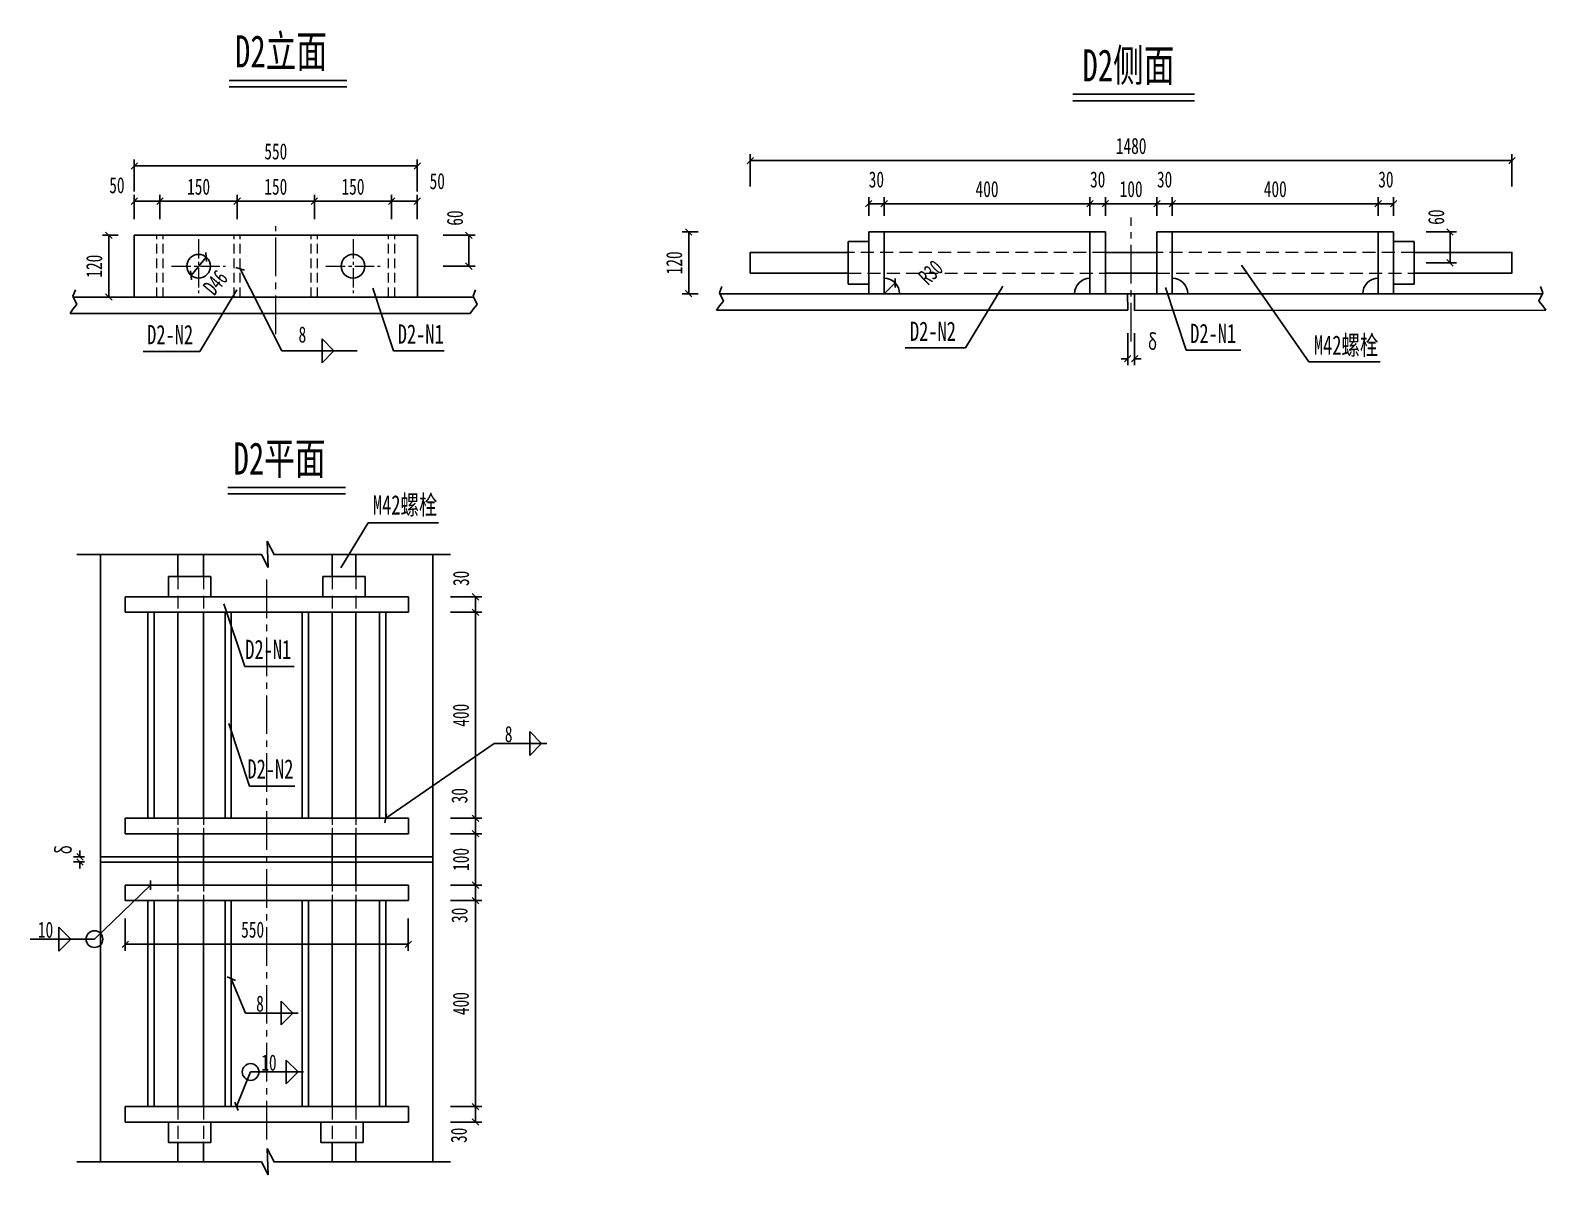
# Model space of a CAD drawing. Extents: x -51050 to 71428, y 3712 to 50864.
# Drawn here: x 59650 to 71428, y 3712 to 12601 of the extents above; entities that cross this region are included whole.
import ezdxf

# ---------------------------------------------------------------- set-up
doc = ezdxf.new("R2010")
doc.units = 0
doc.header["$LTSCALE"] = 100
doc.header["$MEASUREMENT"] = 0
doc.linetypes.add('CENTER2', pattern=[1.125, 0.75, -0.125, 0.125, -0.125])
doc.linetypes.add('DASHED2', pattern=[0.375, 0.25, -0.125])
doc.layers.get('0').update_dxf_attribs({"linetype": 'CONTINUOUS'})
doc.layers.get('DEFPOINTS').update_dxf_attribs({"color": 8, "linetype": 'CONTINUOUS'})
for name, color, linetype, lineweight in [('center', 2, 'CENTER2', 13), ('dashed', 2, 'DASHED2', 15), ('text', 7, 'CONTINUOUS', 15), ('轮廓线', 3, 'CONTINUOUS', 25)]:
    doc.layers.add(name, color=color, linetype=linetype, lineweight=lineweight)
doc.styles.get("Standard").update_dxf_attribs({"font": '仿宋_GB2312.ttf', "width": 0.7})
doc.styles.add('样式 1', font='仿宋_GB2312.ttf', dxfattribs={"width": 0.7})
doc.dimstyles.new('1', dxfattribs={"dimscale": 0, "dimtxt": 2.5, "dimasz": 1, "dimexe": 1, "dimexo": 2.5, "dimgap": 1, "dimtad": 1, "dimdec": 0, "dimlfac": 0.666667, "dimzin": 0, "dimdsep": 46, "dimtxsty": 'Standard', "dimblk": 'OBLIQUE', "dimcen": 0, "dimclrd": 256, "dimclre": 256, "dimadec": 0, "dimazin": 0, "dimtfac": 0.00144, "dimtdec": 0, "dimtofl": 0, "dimtmove": 2, "dimatfit": 3, "dimldrblk": 'OBLIQUE', "dimfxl": 4, "dimfxlon": 1, "dimtolj": 1, "dimtzin": 0, "dimarcsym": 0})

# ---------------------------------------------------------------- blocks, each defined once
blk = doc.blocks.new('_Oblique')
at = {"color": 0, "linetype": 'ByBlock', "lineweight": -2}
blk.add_line((-0.5, -0.5), (0.5, 0.5), dxfattribs=at)
blk = doc.blocks.new('*D1')
at = {"lineweight": -2, "ltscale": 200, "transparency": 16777216}
for p, q in [((60333, 11009), (60210, 11009)), ((60260, 11009), (60260, 10529)), ((60333, 10529), (60210, 10529))]:
    blk.add_line(p, q, dxfattribs=at)
at = {"layer": 'DEFPOINTS', "color": 0, "ltscale": 200, "transparency": 16777216}
for p in [(60458, 11009), (60260, 10529), (60458, 10529)]:
    blk.add_point(p, dxfattribs=at)
at = {"lineweight": -2, "ltscale": 200, "transparency": 16777216, "xscale": 50, "yscale": 50, "zscale": 50}
for p, rotation in [((60260, 11009), 90), ((60260, 10529), 270)]:
    blk.add_blockref('_Oblique', p, dxfattribs=dict(at, rotation=rotation))
at = {"color": 0, "ltscale": 200, "transparency": 16777216, "insert": (60147, 10769), "char_height": 125, "attachment_point": 5, "rotation": 90, "style": '样式 1'}
blk.add_mtext('\\A1;120', dxfattribs=at)
blk = doc.blocks.new('*D2')
at = {"lineweight": -2, "ltscale": 200, "transparency": 16777216}
for p, q in [((60458, 11134), (60458, 11324)), ((60658, 11134), (60658, 11324)), ((60458, 11274), (60658, 11274))]:
    blk.add_line(p, q, dxfattribs=at)
at = {"layer": 'DEFPOINTS', "color": 0, "ltscale": 200, "transparency": 16777216}
for p in [(60658, 11274), (60458, 11009), (60658, 11009)]:
    blk.add_point(p, dxfattribs=at)
at = {"lineweight": -2, "ltscale": 200, "transparency": 16777216, "xscale": 50, "yscale": 50, "zscale": 50, "rotation": 180}
blk.add_blockref('_Oblique', (60458, 11274), dxfattribs=at)
at = {"lineweight": -2, "ltscale": 200, "transparency": 16777216, "xscale": 50, "yscale": 50, "zscale": 50}
blk.add_blockref('_Oblique', (60658, 11274), dxfattribs=at)
at = {"color": 0, "ltscale": 200, "transparency": 16777216, "insert": (60323, 11397), "char_height": 125, "attachment_point": 5, "style": '样式 1'}
blk.add_mtext('\\A1;50', dxfattribs=at)
blk = doc.blocks.new('*D3')
at = {"lineweight": -2, "ltscale": 200, "transparency": 16777216}
for p, q in [((60658, 11134), (60658, 11324)), ((61258, 11134), (61258, 11324)), ((60658, 11274), (61258, 11274))]:
    blk.add_line(p, q, dxfattribs=at)
at = {"layer": 'DEFPOINTS', "color": 0, "ltscale": 200, "transparency": 16777216}
for p in [(61258, 11274), (60658, 11009), (61258, 11009)]:
    blk.add_point(p, dxfattribs=at)
at = {"lineweight": -2, "ltscale": 200, "transparency": 16777216, "xscale": 50, "yscale": 50, "zscale": 50, "rotation": 180}
blk.add_blockref('_Oblique', (60658, 11274), dxfattribs=at)
at = {"lineweight": -2, "ltscale": 200, "transparency": 16777216, "xscale": 50, "yscale": 50, "zscale": 50}
blk.add_blockref('_Oblique', (61258, 11274), dxfattribs=at)
at = {"color": 0, "ltscale": 200, "transparency": 16777216, "insert": (60958, 11386), "char_height": 125, "attachment_point": 5, "style": '样式 1'}
blk.add_mtext('\\A1;150', dxfattribs=at)
blk = doc.blocks.new('*D4')
at = {"lineweight": -2, "ltscale": 200, "transparency": 16777216}
for p, q in [((61258, 11134), (61258, 11324)), ((61858, 11134), (61858, 11324)), ((61258, 11274), (61858, 11274))]:
    blk.add_line(p, q, dxfattribs=at)
at = {"layer": 'DEFPOINTS', "color": 0, "ltscale": 200, "transparency": 16777216}
for p in [(61858, 11274), (61258, 11009), (61858, 11009)]:
    blk.add_point(p, dxfattribs=at)
at = {"lineweight": -2, "ltscale": 200, "transparency": 16777216, "xscale": 50, "yscale": 50, "zscale": 50, "rotation": 180}
blk.add_blockref('_Oblique', (61258, 11274), dxfattribs=at)
at = {"lineweight": -2, "ltscale": 200, "transparency": 16777216, "xscale": 50, "yscale": 50, "zscale": 50}
blk.add_blockref('_Oblique', (61858, 11274), dxfattribs=at)
at = {"color": 0, "ltscale": 200, "transparency": 16777216, "insert": (61558, 11386), "char_height": 125, "attachment_point": 5, "style": '样式 1'}
blk.add_mtext('\\A1;150', dxfattribs=at)
blk = doc.blocks.new('*D5')
at = {"lineweight": -2, "ltscale": 200, "transparency": 16777216}
for p, q in [((61858, 11134), (61858, 11324)), ((62458, 11134), (62458, 11324)), ((61858, 11274), (62458, 11274))]:
    blk.add_line(p, q, dxfattribs=at)
at = {"layer": 'DEFPOINTS', "color": 0, "ltscale": 200, "transparency": 16777216}
for p in [(62458, 11274), (61858, 11009), (62458, 11009)]:
    blk.add_point(p, dxfattribs=at)
at = {"lineweight": -2, "ltscale": 200, "transparency": 16777216, "xscale": 50, "yscale": 50, "zscale": 50, "rotation": 180}
blk.add_blockref('_Oblique', (61858, 11274), dxfattribs=at)
at = {"lineweight": -2, "ltscale": 200, "transparency": 16777216, "xscale": 50, "yscale": 50, "zscale": 50}
blk.add_blockref('_Oblique', (62458, 11274), dxfattribs=at)
at = {"color": 0, "ltscale": 200, "transparency": 16777216, "insert": (62158, 11386), "char_height": 125, "attachment_point": 5, "style": '样式 1'}
blk.add_mtext('\\A1;150', dxfattribs=at)
blk = doc.blocks.new('*D6')
at = {"lineweight": -2, "ltscale": 200, "transparency": 16777216}
for p, q in [((62458, 11134), (62458, 11324)), ((62658, 11134), (62658, 11324)), ((62458, 11274), (62658, 11274))]:
    blk.add_line(p, q, dxfattribs=at)
at = {"layer": 'DEFPOINTS', "color": 0, "ltscale": 200, "transparency": 16777216}
for p in [(62658, 11274), (62458, 11009), (62658, 11009)]:
    blk.add_point(p, dxfattribs=at)
at = {"lineweight": -2, "ltscale": 200, "transparency": 16777216, "xscale": 50, "yscale": 50, "zscale": 50, "rotation": 180}
blk.add_blockref('_Oblique', (62458, 11274), dxfattribs=at)
at = {"lineweight": -2, "ltscale": 200, "transparency": 16777216, "xscale": 50, "yscale": 50, "zscale": 50}
blk.add_blockref('_Oblique', (62658, 11274), dxfattribs=at)
at = {"color": 0, "ltscale": 200, "transparency": 16777216, "insert": (62813, 11429), "char_height": 125, "attachment_point": 5, "style": '样式 1'}
blk.add_mtext('\\A1;50', dxfattribs=at)
blk = doc.blocks.new('*D7')
at = {"lineweight": -2, "ltscale": 200, "transparency": 16777216}
for p, q in [((60458, 11348), (60458, 11598)), ((60458, 11548), (62658, 11548)), ((62658, 11348), (62658, 11598))]:
    blk.add_line(p, q, dxfattribs=at)
at = {"layer": 'DEFPOINTS', "color": 0, "ltscale": 200, "transparency": 16777216}
for p in [(62658, 11548), (60458, 11009), (62658, 11009)]:
    blk.add_point(p, dxfattribs=at)
at = {"lineweight": -2, "ltscale": 200, "transparency": 16777216, "xscale": 50, "yscale": 50, "zscale": 50, "rotation": 180}
blk.add_blockref('_Oblique', (60458, 11548), dxfattribs=at)
at = {"lineweight": -2, "ltscale": 200, "transparency": 16777216, "xscale": 50, "yscale": 50, "zscale": 50}
blk.add_blockref('_Oblique', (62658, 11548), dxfattribs=at)
at = {"color": 0, "ltscale": 200, "transparency": 16777216, "insert": (61558, 11660), "char_height": 125, "attachment_point": 5, "style": '样式 1'}
blk.add_mtext('\\A1;550', dxfattribs=at)
blk = doc.blocks.new('*D8')
at = {"lineweight": -2, "ltscale": 200, "transparency": 16777216}
for p, q in [((62858, 11009), (63108, 11009)), ((63058, 10769), (63058, 11009)), ((62858, 10769), (63108, 10769))]:
    blk.add_line(p, q, dxfattribs=at)
at = {"layer": 'DEFPOINTS', "color": 0, "ltscale": 200, "transparency": 16777216}
for p in [(62679, 11009), (63058, 11009), (62679, 10769)]:
    blk.add_point(p, dxfattribs=at)
at = {"lineweight": -2, "ltscale": 200, "transparency": 16777216, "xscale": 50, "yscale": 50, "zscale": 50}
for p, rotation in [((63058, 11009), 90), ((63058, 10769), 270)]:
    blk.add_blockref('_Oblique', p, dxfattribs=dict(at, rotation=rotation))
at = {"color": 0, "ltscale": 200, "transparency": 16777216, "insert": (62951, 11143), "char_height": 125, "attachment_point": 5, "rotation": 90, "style": '样式 1'}
blk.add_mtext('\\A1;60', dxfattribs=at)
blk = doc.blocks.new('*D9')
at = {"lineweight": -2, "ltscale": 200, "transparency": 16777216}
blk.add_line((61017, 10840), (60899, 10698), dxfattribs=at)
at = {"layer": 'DEFPOINTS', "color": 0, "ltscale": 200, "transparency": 16777216}
for p in [(61017, 10840), (60899, 10698)]:
    blk.add_point(p, dxfattribs=at)
at = {"lineweight": -2, "ltscale": 200, "transparency": 16777216, "xscale": 50, "yscale": 50, "zscale": 50}
for p, rotation in [((61017, 10840), 50.13544951268258), ((60899, 10698), 230.1354495126826)]:
    blk.add_blockref('_Oblique', p, dxfattribs=dict(at, rotation=rotation))
at = {"color": 0, "ltscale": 200, "transparency": 16777216, "insert": (61089, 10642), "char_height": 125, "attachment_point": 5, "rotation": 50.1354, "style": '样式 1'}
blk.add_mtext('\\A1;D46', dxfattribs=at)
blk = doc.blocks.new('*D10')
at = {"lineweight": -2, "ltscale": 200, "transparency": 16777216}
for p, q in [((62915, 8201), (63160, 8201)), ((63110, 8201), (63110, 8081)), ((62915, 8081), (63160, 8081))]:
    blk.add_line(p, q, dxfattribs=at)
at = {"layer": 'DEFPOINTS', "color": 0, "ltscale": 200, "transparency": 16777216}
for p in [(62790, 8201), (62790, 8081), (63110, 8081)]:
    blk.add_point(p, dxfattribs=at)
at = {"lineweight": -2, "ltscale": 200, "transparency": 16777216, "xscale": 50, "yscale": 50, "zscale": 50}
for p, rotation in [((63110, 8201), 90), ((63110, 8081), 270)]:
    blk.add_blockref('_Oblique', p, dxfattribs=dict(at, rotation=rotation))
at = {"color": 0, "ltscale": 200, "transparency": 16777216, "insert": (62998, 8344), "char_height": 125, "attachment_point": 5, "rotation": 90, "style": '样式 1'}
blk.add_mtext('\\A1;30', dxfattribs=at)
blk = doc.blocks.new('*D11')
at = {"lineweight": -2, "ltscale": 200, "transparency": 16777216}
for p, q in [((62915, 8081), (63160, 8081)), ((63110, 8081), (63110, 6481)), ((62915, 6481), (63160, 6481))]:
    blk.add_line(p, q, dxfattribs=at)
at = {"layer": 'DEFPOINTS', "color": 0, "ltscale": 200, "transparency": 16777216}
for p in [(62790, 8081), (62790, 6481), (63110, 6481)]:
    blk.add_point(p, dxfattribs=at)
at = {"lineweight": -2, "ltscale": 200, "transparency": 16777216, "xscale": 50, "yscale": 50, "zscale": 50}
for p, rotation in [((63110, 8081), 90), ((63110, 6481), 270)]:
    blk.add_blockref('_Oblique', p, dxfattribs=dict(at, rotation=rotation))
at = {"color": 0, "ltscale": 200, "transparency": 16777216, "insert": (62997, 7281), "char_height": 125, "attachment_point": 5, "rotation": 90, "style": '样式 1'}
blk.add_mtext('\\A1;400', dxfattribs=at)
blk = doc.blocks.new('*D12')
at = {"lineweight": -2, "ltscale": 200, "transparency": 16777216}
for p, q in [((62915, 6481), (63160, 6481)), ((63110, 6481), (63110, 6361)), ((62915, 6361), (63160, 6361))]:
    blk.add_line(p, q, dxfattribs=at)
at = {"layer": 'DEFPOINTS', "color": 0, "ltscale": 200, "transparency": 16777216}
for p in [(62790, 6481), (62790, 6361), (63110, 6361)]:
    blk.add_point(p, dxfattribs=at)
at = {"lineweight": -2, "ltscale": 200, "transparency": 16777216, "xscale": 50, "yscale": 50, "zscale": 50}
for p, rotation in [((63110, 6481), 90), ((63110, 6361), 270)]:
    blk.add_blockref('_Oblique', p, dxfattribs=dict(at, rotation=rotation))
at = {"color": 0, "ltscale": 200, "transparency": 16777216, "insert": (62986, 6656), "char_height": 125, "attachment_point": 5, "rotation": 90, "style": '样式 1'}
blk.add_mtext('\\A1;30', dxfattribs=at)
blk = doc.blocks.new('*D13')
at = {"lineweight": -2, "ltscale": 200, "transparency": 16777216}
for p, q in [((62915, 6361), (63160, 6361)), ((63110, 6361), (63110, 5961)), ((62915, 5961), (63160, 5961))]:
    blk.add_line(p, q, dxfattribs=at)
at = {"layer": 'DEFPOINTS', "color": 0, "ltscale": 200, "transparency": 16777216}
for p in [(62790, 6361), (62790, 5961), (63110, 5961)]:
    blk.add_point(p, dxfattribs=at)
at = {"lineweight": -2, "ltscale": 200, "transparency": 16777216, "xscale": 50, "yscale": 50, "zscale": 50}
for p, rotation in [((63110, 6361), 90), ((63110, 5961), 270)]:
    blk.add_blockref('_Oblique', p, dxfattribs=dict(at, rotation=rotation))
at = {"color": 0, "ltscale": 200, "transparency": 16777216, "insert": (62997, 6161), "char_height": 125, "attachment_point": 5, "rotation": 90, "style": '样式 1'}
blk.add_mtext('\\A1;100', dxfattribs=at)
blk = doc.blocks.new('*D14')
at = {"lineweight": -2, "ltscale": 200, "transparency": 16777216}
for p, q in [((62915, 5961), (63160, 5961)), ((63110, 5961), (63110, 5841)), ((62915, 5841), (63160, 5841))]:
    blk.add_line(p, q, dxfattribs=at)
at = {"layer": 'DEFPOINTS', "color": 0, "ltscale": 200, "transparency": 16777216}
for p in [(62790, 5961), (62790, 5841), (63110, 5841)]:
    blk.add_point(p, dxfattribs=at)
at = {"lineweight": -2, "ltscale": 200, "transparency": 16777216, "xscale": 50, "yscale": 50, "zscale": 50}
for p, rotation in [((63110, 5961), 90), ((63110, 5841), 270)]:
    blk.add_blockref('_Oblique', p, dxfattribs=dict(at, rotation=rotation))
at = {"color": 0, "ltscale": 200, "transparency": 16777216, "insert": (62986, 5727), "char_height": 125, "attachment_point": 5, "rotation": 90, "style": '样式 1'}
blk.add_mtext('\\A1;30', dxfattribs=at)
blk = doc.blocks.new('*D15')
at = {"lineweight": -2, "ltscale": 200, "transparency": 16777216}
for p, q in [((62915, 5841), (63160, 5841)), ((63110, 5841), (63110, 4241)), ((62915, 4241), (63160, 4241))]:
    blk.add_line(p, q, dxfattribs=at)
at = {"layer": 'DEFPOINTS', "color": 0, "ltscale": 200, "transparency": 16777216}
for p in [(62790, 5841), (62790, 4241), (63110, 4241)]:
    blk.add_point(p, dxfattribs=at)
at = {"lineweight": -2, "ltscale": 200, "transparency": 16777216, "xscale": 50, "yscale": 50, "zscale": 50}
for p, rotation in [((63110, 5841), 90), ((63110, 4241), 270)]:
    blk.add_blockref('_Oblique', p, dxfattribs=dict(at, rotation=rotation))
at = {"color": 0, "ltscale": 200, "transparency": 16777216, "insert": (62997, 5041), "char_height": 125, "attachment_point": 5, "rotation": 90, "style": '样式 1'}
blk.add_mtext('\\A1;400', dxfattribs=at)
blk = doc.blocks.new('*D16')
at = {"lineweight": -2, "ltscale": 200, "transparency": 16777216}
for p, q in [((62915, 4241), (63160, 4241)), ((63110, 4241), (63110, 4121)), ((62915, 4121), (63160, 4121))]:
    blk.add_line(p, q, dxfattribs=at)
at = {"layer": 'DEFPOINTS', "color": 0, "ltscale": 200, "transparency": 16777216}
for p in [(62790, 4241), (62790, 4121), (63110, 4121)]:
    blk.add_point(p, dxfattribs=at)
at = {"lineweight": -2, "ltscale": 200, "transparency": 16777216, "xscale": 50, "yscale": 50, "zscale": 50}
for p, rotation in [((63110, 4241), 90), ((63110, 4121), 270)]:
    blk.add_blockref('_Oblique', p, dxfattribs=dict(at, rotation=rotation))
at = {"color": 0, "ltscale": 200, "transparency": 16777216, "insert": (62981, 4018), "char_height": 125, "attachment_point": 5, "rotation": 90, "style": '样式 1'}
blk.add_mtext('\\A1;30', dxfattribs=at)
blk = doc.blocks.new('*D17')
at = {"lineweight": -2, "ltscale": 200, "transparency": 16777216}
for p, q in [((60071, 6181), (59986, 6181)), ((60071, 6141), (59986, 6141)), ((60036, 6181), (60036, 6231)), ((60036, 6141), (60036, 6091))]:
    blk.add_line(p, q, dxfattribs=at)
at = {"layer": 'DEFPOINTS', "color": 0, "ltscale": 200, "transparency": 16777216}
for p in [(60036, 6141), (60196, 6181), (60196, 6141)]:
    blk.add_point(p, dxfattribs=at)
at = {"lineweight": -2, "ltscale": 200, "transparency": 16777216, "xscale": 50, "yscale": 50, "zscale": 50}
for p, rotation in [((60036, 6181), 270), ((60036, 6141), 90)]:
    blk.add_blockref('_Oblique', p, dxfattribs=dict(at, rotation=rotation))
at = {"color": 0, "ltscale": 200, "transparency": 16777216, "insert": (59910, 6236), "char_height": 125, "attachment_point": 5, "rotation": 90, "style": '样式 1'}
blk.add_mtext('\\A1;δ', dxfattribs=at)
blk = doc.blocks.new('*D18')
at = {"lineweight": -2, "ltscale": 200, "transparency": 16777216}
for p, q in [((60388, 5702), (60388, 5452)), ((62588, 5702), (62588, 5452)), ((60388, 5502), (62588, 5502))]:
    blk.add_line(p, q, dxfattribs=at)
at = {"layer": 'DEFPOINTS', "color": 0, "ltscale": 200, "transparency": 16777216}
for p in [(60388, 5841), (62588, 5841), (62588, 5502)]:
    blk.add_point(p, dxfattribs=at)
at = {"lineweight": -2, "ltscale": 200, "transparency": 16777216, "xscale": 50, "yscale": 50, "zscale": 50, "rotation": 180}
blk.add_blockref('_Oblique', (60388, 5502), dxfattribs=at)
at = {"lineweight": -2, "ltscale": 200, "transparency": 16777216, "xscale": 50, "yscale": 50, "zscale": 50}
blk.add_blockref('_Oblique', (62588, 5502), dxfattribs=at)
at = {"color": 0, "ltscale": 200, "transparency": 16777216, "insert": (61378, 5615), "char_height": 125, "attachment_point": 5, "style": '样式 1'}
blk.add_mtext('\\A1;550', dxfattribs=at)
blk = doc.blocks.new('*D19')
at = {"lineweight": -2, "ltscale": 200, "transparency": 16777216}
for p, q in [((68179, 10250), (68179, 10000)), ((68233, 10250), (68233, 10000)), ((68179, 10050), (68129, 10050)), ((68233, 10050), (68283, 10050))]:
    blk.add_line(p, q, dxfattribs=at)
at = {"layer": 'DEFPOINTS', "color": 0, "ltscale": 200, "transparency": 16777216}
for p in [(68179, 10427), (68233, 10426), (68233, 10050)]:
    blk.add_point(p, dxfattribs=at)
at = {"lineweight": -2, "ltscale": 200, "transparency": 16777216, "xscale": 50, "yscale": 50, "zscale": 50}
blk.add_blockref('_Oblique', (68179, 10050), dxfattribs=at)
at = {"lineweight": -2, "ltscale": 200, "transparency": 16777216, "xscale": 50, "yscale": 50, "zscale": 50, "rotation": 180}
blk.add_blockref('_Oblique', (68233, 10050), dxfattribs=at)
at = {"color": 0, "ltscale": 200, "transparency": 16777216, "insert": (68372, 10181), "char_height": 125, "attachment_point": 5, "style": '样式 1'}
blk.add_mtext('\\A1;δ', dxfattribs=at)
blk = doc.blocks.new('*D20')
at = {"lineweight": -2, "ltscale": 200, "transparency": 16777216}
for p, q in [((66166, 11160), (66166, 11304)), ((66166, 11254), (66286, 11254)), ((66286, 11160), (66286, 11304))]:
    blk.add_line(p, q, dxfattribs=at)
at = {"layer": 'DEFPOINTS', "color": 0, "ltscale": 200, "transparency": 16777216}
for p in [(66286, 11254), (66166, 11035), (66286, 11035)]:
    blk.add_point(p, dxfattribs=at)
at = {"lineweight": -2, "ltscale": 200, "transparency": 16777216, "xscale": 50, "yscale": 50, "zscale": 50, "rotation": 180}
blk.add_blockref('_Oblique', (66166, 11254), dxfattribs=at)
at = {"lineweight": -2, "ltscale": 200, "transparency": 16777216, "xscale": 50, "yscale": 50, "zscale": 50}
blk.add_blockref('_Oblique', (66286, 11254), dxfattribs=at)
at = {"color": 0, "ltscale": 200, "transparency": 16777216, "insert": (66226, 11442), "char_height": 125, "attachment_point": 5, "style": '样式 1'}
blk.add_mtext('\\A1;30', dxfattribs=at)
blk = doc.blocks.new('*D21')
at = {"lineweight": -2, "ltscale": 200, "transparency": 16777216}
for p, q in [((66286, 11160), (66286, 11304)), ((66286, 11254), (67886, 11254)), ((67886, 11160), (67886, 11304))]:
    blk.add_line(p, q, dxfattribs=at)
at = {"layer": 'DEFPOINTS', "color": 0, "ltscale": 200, "transparency": 16777216}
for p in [(67886, 11254), (66286, 11035), (67886, 11035)]:
    blk.add_point(p, dxfattribs=at)
at = {"lineweight": -2, "ltscale": 200, "transparency": 16777216, "xscale": 50, "yscale": 50, "zscale": 50, "rotation": 180}
blk.add_blockref('_Oblique', (66286, 11254), dxfattribs=at)
at = {"lineweight": -2, "ltscale": 200, "transparency": 16777216, "xscale": 50, "yscale": 50, "zscale": 50}
blk.add_blockref('_Oblique', (67886, 11254), dxfattribs=at)
at = {"color": 0, "ltscale": 200, "transparency": 16777216, "insert": (67086, 11367), "char_height": 125, "attachment_point": 5, "style": '样式 1'}
blk.add_mtext('\\A1;400', dxfattribs=at)
blk = doc.blocks.new('*D22')
at = {"lineweight": -2, "ltscale": 200, "transparency": 16777216}
for p, q in [((67886, 11160), (67886, 11304)), ((67886, 11254), (68006, 11254)), ((68006, 11160), (68006, 11304))]:
    blk.add_line(p, q, dxfattribs=at)
at = {"layer": 'DEFPOINTS', "color": 0, "ltscale": 200, "transparency": 16777216}
for p in [(68006, 11254), (67886, 11035), (68006, 11035)]:
    blk.add_point(p, dxfattribs=at)
at = {"lineweight": -2, "ltscale": 200, "transparency": 16777216, "xscale": 50, "yscale": 50, "zscale": 50, "rotation": 180}
blk.add_blockref('_Oblique', (67886, 11254), dxfattribs=at)
at = {"lineweight": -2, "ltscale": 200, "transparency": 16777216, "xscale": 50, "yscale": 50, "zscale": 50}
blk.add_blockref('_Oblique', (68006, 11254), dxfattribs=at)
at = {"color": 0, "ltscale": 200, "transparency": 16777216, "insert": (67946, 11442), "char_height": 125, "attachment_point": 5, "style": '样式 1'}
blk.add_mtext('\\A1;30', dxfattribs=at)
blk = doc.blocks.new('*D23')
at = {"lineweight": -2, "ltscale": 200, "transparency": 16777216}
for p, q in [((68006, 11160), (68006, 11304)), ((68006, 11254), (68406, 11254)), ((68406, 11160), (68406, 11304))]:
    blk.add_line(p, q, dxfattribs=at)
at = {"layer": 'DEFPOINTS', "color": 0, "ltscale": 200, "transparency": 16777216}
for p in [(68406, 11254), (68006, 11035), (68406, 11035)]:
    blk.add_point(p, dxfattribs=at)
at = {"lineweight": -2, "ltscale": 200, "transparency": 16777216, "xscale": 50, "yscale": 50, "zscale": 50, "rotation": 180}
blk.add_blockref('_Oblique', (68006, 11254), dxfattribs=at)
at = {"lineweight": -2, "ltscale": 200, "transparency": 16777216, "xscale": 50, "yscale": 50, "zscale": 50}
blk.add_blockref('_Oblique', (68406, 11254), dxfattribs=at)
at = {"color": 0, "ltscale": 200, "transparency": 16777216, "insert": (68206, 11367), "char_height": 125, "attachment_point": 5, "style": '样式 1'}
blk.add_mtext('\\A1;100', dxfattribs=at)
blk = doc.blocks.new('*D24')
at = {"lineweight": -2, "ltscale": 200, "transparency": 16777216}
for p, q in [((68406, 11160), (68406, 11304)), ((68406, 11254), (68526, 11254)), ((68526, 11160), (68526, 11304))]:
    blk.add_line(p, q, dxfattribs=at)
at = {"layer": 'DEFPOINTS', "color": 0, "ltscale": 200, "transparency": 16777216}
for p in [(68526, 11254), (68406, 11035), (68526, 11035)]:
    blk.add_point(p, dxfattribs=at)
at = {"lineweight": -2, "ltscale": 200, "transparency": 16777216, "xscale": 50, "yscale": 50, "zscale": 50, "rotation": 180}
blk.add_blockref('_Oblique', (68406, 11254), dxfattribs=at)
at = {"lineweight": -2, "ltscale": 200, "transparency": 16777216, "xscale": 50, "yscale": 50, "zscale": 50}
blk.add_blockref('_Oblique', (68526, 11254), dxfattribs=at)
at = {"color": 0, "ltscale": 200, "transparency": 16777216, "insert": (68466, 11442), "char_height": 125, "attachment_point": 5, "style": '样式 1'}
blk.add_mtext('\\A1;30', dxfattribs=at)
blk = doc.blocks.new('*D25')
at = {"lineweight": -2, "ltscale": 200, "transparency": 16777216}
for p, q in [((68526, 11160), (68526, 11304)), ((68526, 11254), (70126, 11254)), ((70126, 11160), (70126, 11304))]:
    blk.add_line(p, q, dxfattribs=at)
at = {"layer": 'DEFPOINTS', "color": 0, "ltscale": 200, "transparency": 16777216}
for p in [(70126, 11254), (68526, 11035), (70126, 11035)]:
    blk.add_point(p, dxfattribs=at)
at = {"lineweight": -2, "ltscale": 200, "transparency": 16777216, "xscale": 50, "yscale": 50, "zscale": 50, "rotation": 180}
blk.add_blockref('_Oblique', (68526, 11254), dxfattribs=at)
at = {"lineweight": -2, "ltscale": 200, "transparency": 16777216, "xscale": 50, "yscale": 50, "zscale": 50}
blk.add_blockref('_Oblique', (70126, 11254), dxfattribs=at)
at = {"color": 0, "ltscale": 200, "transparency": 16777216, "insert": (69326, 11367), "char_height": 125, "attachment_point": 5, "style": '样式 1'}
blk.add_mtext('\\A1;400', dxfattribs=at)
blk = doc.blocks.new('*D26')
at = {"lineweight": -2, "ltscale": 200, "transparency": 16777216}
for p, q in [((70126, 11160), (70126, 11304)), ((70126, 11254), (70246, 11254)), ((70246, 11160), (70246, 11304))]:
    blk.add_line(p, q, dxfattribs=at)
at = {"layer": 'DEFPOINTS', "color": 0, "ltscale": 200, "transparency": 16777216}
for p in [(70246, 11254), (70126, 11035), (70246, 11035)]:
    blk.add_point(p, dxfattribs=at)
at = {"lineweight": -2, "ltscale": 200, "transparency": 16777216, "xscale": 50, "yscale": 50, "zscale": 50, "rotation": 180}
blk.add_blockref('_Oblique', (70126, 11254), dxfattribs=at)
at = {"lineweight": -2, "ltscale": 200, "transparency": 16777216, "xscale": 50, "yscale": 50, "zscale": 50}
blk.add_blockref('_Oblique', (70246, 11254), dxfattribs=at)
at = {"color": 0, "ltscale": 200, "transparency": 16777216, "insert": (70186, 11442), "char_height": 125, "attachment_point": 5, "style": '样式 1'}
blk.add_mtext('\\A1;30', dxfattribs=at)
blk = doc.blocks.new('*D27')
at = {"lineweight": -2, "ltscale": 200, "transparency": 16777216}
for p, q in [((65246, 11389), (65246, 11639)), ((65246, 11589), (71166, 11589)), ((71166, 11389), (71166, 11639))]:
    blk.add_line(p, q, dxfattribs=at)
at = {"layer": 'DEFPOINTS', "color": 0, "ltscale": 200, "transparency": 16777216}
for p in [(71166, 11589), (65246, 11215), (71166, 11215)]:
    blk.add_point(p, dxfattribs=at)
at = {"lineweight": -2, "ltscale": 200, "transparency": 16777216, "xscale": 50, "yscale": 50, "zscale": 50, "rotation": 180}
blk.add_blockref('_Oblique', (65246, 11589), dxfattribs=at)
at = {"lineweight": -2, "ltscale": 200, "transparency": 16777216, "xscale": 50, "yscale": 50, "zscale": 50}
blk.add_blockref('_Oblique', (71166, 11589), dxfattribs=at)
at = {"color": 0, "ltscale": 200, "transparency": 16777216, "insert": (68206, 11702), "char_height": 125, "attachment_point": 5, "style": '样式 1'}
blk.add_mtext('\\A1;1480', dxfattribs=at)
blk = doc.blocks.new('*D28')
at = {"lineweight": -2, "ltscale": 200, "transparency": 16777216}
blk.add_line((66286, 10555), (66372, 10639), dxfattribs=at)
at = {"layer": 'DEFPOINTS', "color": 0, "ltscale": 200, "transparency": 16777216}
for p in [(66372, 10639), (66286, 10555)]:
    blk.add_point(p, dxfattribs=at)
at = {"lineweight": -2, "ltscale": 200, "transparency": 16777216, "xscale": 50, "yscale": 50, "zscale": 50, "rotation": 44.1774082060813}
blk.add_blockref('_Oblique', (66372, 10639), dxfattribs=at)
at = {"color": 0, "ltscale": 200, "transparency": 16777216, "insert": (66648, 10721), "char_height": 125, "attachment_point": 5, "rotation": 44.1774, "style": '样式 1'}
blk.add_mtext('\\A1;R30', dxfattribs=at)
blk = doc.blocks.new('*D55')
at = {"lineweight": -2, "ltscale": 200, "transparency": 16777216}
for p, q in [((64841, 11035), (64717, 11035)), ((64767, 11035), (64767, 10555)), ((64841, 10555), (64717, 10555))]:
    blk.add_line(p, q, dxfattribs=at)
at = {"layer": 'DEFPOINTS', "color": 0, "ltscale": 200, "transparency": 16777216}
for p in [(64966, 11035), (64767, 10555), (64966, 10555)]:
    blk.add_point(p, dxfattribs=at)
at = {"lineweight": -2, "ltscale": 200, "transparency": 16777216, "xscale": 50, "yscale": 50, "zscale": 50}
for p, rotation in [((64767, 11035), 90), ((64767, 10555), 270)]:
    blk.add_blockref('_Oblique', p, dxfattribs=dict(at, rotation=rotation))
at = {"color": 0, "ltscale": 200, "transparency": 16777216, "insert": (64655, 10795), "char_height": 125, "attachment_point": 5, "rotation": 90, "style": '样式 1'}
blk.add_mtext('\\A1;120', dxfattribs=at)
blk = doc.blocks.new('*D56')
at = {"lineweight": -2, "ltscale": 200, "transparency": 16777216}
for p, q in [((70498, 11035), (70735, 11035)), ((70685, 10795), (70685, 11035)), ((70498, 10795), (70735, 10795))]:
    blk.add_line(p, q, dxfattribs=at)
at = {"layer": 'DEFPOINTS', "color": 0, "ltscale": 200, "transparency": 16777216}
for p in [(70373, 11035), (70685, 11035), (70373, 10795)]:
    blk.add_point(p, dxfattribs=at)
at = {"lineweight": -2, "ltscale": 200, "transparency": 16777216, "xscale": 50, "yscale": 50, "zscale": 50}
for p, rotation in [((70685, 11035), 90), ((70685, 10795), 270)]:
    blk.add_blockref('_Oblique', p, dxfattribs=dict(at, rotation=rotation))
at = {"color": 0, "ltscale": 200, "transparency": 16777216, "insert": (70577, 11150), "char_height": 125, "attachment_point": 5, "rotation": 90, "style": '样式 1'}
blk.add_mtext('\\A1;60', dxfattribs=at)

msp = doc.modelspace()

# ---------------------------------------------------------------- linework, layer by layer
at = {"color": 6}
for p, q in [((61196.7, 12212.7), (62110.6, 12212.7)), ((67752.4, 12104.1), (68697.2, 12104.1)), ((61185.3, 9050.6), (62098.5, 9050.6))]:
    msp.add_line(p, q, dxfattribs=at)
for p, q in [((61196.7, 12162.7), (62110.6, 12162.7)), ((67752.4, 12054.1), (68697.2, 12054.1)), ((65025.3, 10610.8), (65006.5, 10562.3)), ((71386.7, 10610.8), (71405.5, 10562.3)), ((60000, 10584.5), (59981.2, 10536)), ((59981.2, 10536), (60011.3, 10472.2)), ((63111, 10584.5), (63092.2, 10536)), ((63092.2, 10536), (63122.3, 10472.2)), ((65006.5, 10562.3), (65036.6, 10498.5)), ((65036.6, 10498.5), (65006.5, 10462.3)), ((71405.5, 10562.3), (71375.4, 10498.5)), ((71375.4, 10498.5), (71405.5, 10462.3)), ((59981.2, 10436), (59958.8, 10401.1)), ((60011.3, 10472.2), (59981.2, 10436)), ((63092.2, 10436), (63069.8, 10401.1)), ((63122.3, 10472.2), (63092.2, 10436)), ((65006.5, 10462.3), (64984.1, 10427.4)), ((71405.5, 10462.3), (71427.9, 10427.4)), ((61917.7, 10018.4), (61917.7, 10203.5)), ((61917.7, 10203.5), (62010.3, 10110.9)), ((61917.7, 10018.4), (62010.3, 10110.9)), ((61185.3, 9000.6), (62098.5, 9000.6)), ((62275.7, 8776.7), (62822.1, 8776.7)), ((61499.7, 8429.5), (61491.2, 8632.6)), ((61491.2, 8632.6), (61544.3, 8528.6)), ((60010.7, 8529.1), (61447.3, 8529.1)), ((61447.3, 8529.1), (61499.7, 8429.5)), ((61544, 8529.1), (62916.6, 8529.1)), ((63531.5, 6969.2), (63531.5, 7154.3)), ((63531.5, 7154.3), (63624, 7061.8)), ((63531.5, 6969.2), (63624, 7061.8)), ((59872.5, 5449.1), (59872.5, 5634.2)), ((59872.5, 5634.2), (59965, 5541.7)), ((59872.5, 5449.1), (59965, 5541.7)), ((61598.9, 4875.1), (61598.9, 5060.2)), ((61598.9, 5060.2), (61691.5, 4967.6)), ((61598.9, 4875.1), (61691.5, 4967.6)), ((61638.8, 4417.2), (61638.8, 4602.3)), ((61638.8, 4602.3), (61731.3, 4509.8)), ((61638.8, 4417.2), (61731.3, 4509.8)), ((61499.7, 3712.2), (61491.2, 3915.3)), ((61491.2, 3915.3), (61544.3, 3811.3)), ((60010.7, 3811.9), (61447.3, 3811.9)), ((61447.3, 3811.9), (61499.7, 3712.2)), ((61544, 3811.9), (62916.6, 3811.9))]:
    msp.add_line(p, q)
at = {"ltscale": 4}
for p, q in [((69586.1, 10025.3), (69064.4, 10775.8)), ((66918.6, 10133.6), (67207.5, 10612.6)), ((68634.7, 10116.2), (68473.7, 10602.9)), ((60966.8, 10107.3), (61255.6, 10586.3)), ((62473.4, 10111.6), (62312.4, 10598.2)), ((66918.6, 10133.6), (66450.5, 10133.6)), ((60966.8, 10107.3), (60527.9, 10107.3)), ((62473.4, 10111.6), (62867.8, 10111.6)), ((68634.7, 10116.2), (69058, 10116.2)), ((69586.1, 10025.3), (70141.6, 10025.3)), ((62275.7, 8776.7), (62063.7, 8426.9)), ((61316.1, 7658.5), (61155.2, 8145.2)), ((61316.1, 7658.5), (61700, 7658.5)), ((61354.6, 6730), (61193.6, 7216.7)), ((61354.6, 6730), (61706, 6729.7))]:
    msp.add_line(p, q, dxfattribs=at)
at = {"color": 7}
for centre in [(60148.8, 5541.7), (61362.4, 4509.8)]:
    msp.add_circle(centre, 64.8, dxfattribs=at)
at = {"layer": 'center', "linetype": 'CENTER2', "ltscale": 4}
for p, q in [((61558.1, 10241.7), (61558.1, 11079)), ((68206, 10183.7), (68206, 11147.8)), ((61488.1, 3985.3), (61488.1, 8361.4))]:
    msp.add_line(p, q, dxfattribs=at)
at = {"layer": 'center', "linetype": 'CENTER2', "ltscale": 2}
for p, q in [((60958.1, 10979.1), (60958.1, 10559.1)), ((62158.1, 10979.1), (62158.1, 10559.1)), ((60748.1, 10769.1), (61168.1, 10769.1)), ((61948.1, 10769.1), (62368.1, 10769.1))]:
    msp.add_line(p, q, dxfattribs=at)
at = {"layer": 'dashed', "linetype": 'DASHED2', "ltscale": 3}
for p, q in [((60634.1, 10529.1), (60634.1, 11009.1)), ((60682.1, 10529.1), (60682.1, 11009.1)), ((61234.1, 10529.1), (61234.1, 11009.1)), ((61282.1, 10529.1), (61282.1, 11009.1)), ((61834.1, 10529.1), (61834.1, 11009.1)), ((61882.1, 10529.1), (61882.1, 11009.1)), ((62434.1, 10529.1), (62434.1, 11009.1)), ((62482.1, 10529.1), (62482.1, 11009.1))]:
    msp.add_line(p, q, dxfattribs=at)
at = {"layer": 'dashed', "linetype": 'DASHED2', "ltscale": 4}
for p, q in [((60796.1, 8359.7), (60796.1, 8080.9)), ((60996.1, 8359.7), (60996.1, 8080.9)), ((61996.1, 8359.7), (61996.1, 8080.9)), ((62180.1, 8359.7), (62180.1, 8080.9)), ((60796.1, 4240.9), (60796.1, 3962)), ((60996.1, 4240.9), (60996.1, 3962)), ((61996.1, 4240.9), (61996.1, 3962)), ((62180.1, 4240.9), (62180.1, 3962))]:
    msp.add_line(p, q, dxfattribs=at)
at = {"layer": 'dashed', "linetype": 'DASHED2', "ltscale": 2}
for p, q in [((60796.1, 6480.9), (60796.1, 6360.9)), ((60996.1, 6480.9), (60996.1, 6360.9)), ((61996.1, 6480.9), (61996.1, 6360.9)), ((62180.1, 6480.9), (62180.1, 6360.9)), ((60796.1, 5960.9), (60796.1, 5840.9)), ((60996.1, 5960.9), (60996.1, 5840.9)), ((61996.1, 5960.9), (61996.1, 5840.9)), ((62180.1, 5960.9), (62180.1, 5840.9))]:
    msp.add_line(p, q, dxfattribs=at)
at = {"layer": 'dashed', "linetype": 'DASHED2', "ltscale": 4}
for points in [[(68006, 10875.4), (66007.1, 10875.4)], [(70404.9, 10875.4), (68406, 10875.4)], [(66007.1, 10715.4), (68006, 10715.4)], [(68406, 10715.4), (70404.9, 10715.4)]]:
    msp.add_lwpolyline(points, dxfattribs=at)
at = {"layer": '轮廓线', "ltscale": 200}
for p, q in [((60458.1, 11009.1), (62658.1, 11009.1)), ((60458.1, 10529.1), (60458.1, 11009.1)), ((62658.1, 10529.1), (62658.1, 11009.1)), ((66007.1, 10630.4), (66007.1, 10960.4)), ((66007.1, 10960.4), (66166, 10960.4)), ((66166, 10555.4), (66166, 11035.4)), ((68006, 11035.4), (66166, 11035.4)), ((66286, 10555.4), (66286, 11035.4)), ((67886, 10555.4), (67886, 11035.4)), ((68006, 10555.4), (68006, 11035.4)), ((68406, 10555.4), (68406, 11035.4)), ((70246, 11035.4), (68406, 11035.4)), ((68526, 10555.4), (68526, 11035.4)), ((70126, 10555.4), (70126, 11035.4)), ((70246, 10555.4), (70246, 11035.4)), ((70246, 10960.4), (70404.9, 10960.4)), ((70404.9, 10630.4), (70404.9, 10960.4)), ((68006, 10875.4), (68406, 10875.4)), ((66007.1, 10630.4), (66166, 10630.4)), ((68406, 10715.4), (68006, 10715.4)), ((70246, 10630.4), (70404.9, 10630.4)), ((63095.5, 10529.1), (59984.5, 10529.1)), ((60458.1, 10529.1), (62658.1, 10529.1)), ((68120.8, 10555.4), (65009.7, 10555.4)), ((70246, 10555.4), (66166, 10555.4)), ((68178.9, 10427.1), (68178.8, 10553.8)), ((68233.2, 10425.6), (68233.1, 10555)), ((68291.2, 10555.4), (71402.2, 10555.4)), ((63069.8, 10401.1), (59958.8, 10401.1)), ((68178.9, 10427.1), (64984.1, 10427.4)), ((68233.2, 10425.6), (71427.9, 10427.4)), ((60196.4, 8529.1), (60196.4, 3811.9)), ((60796.1, 8529.1), (60796.1, 8359.7)), ((60996.1, 8529.1), (60996.1, 8359.7)), ((61996.1, 8529.1), (61996.1, 8359.7)), ((62180.1, 8529.1), (62180.1, 8359.7)), ((62779.7, 8529.1), (62779.7, 3811.9)), ((60723.1, 8359.7), (61053.1, 8359.7)), ((60723.1, 8359.7), (60723.1, 8200.9)), ((61053.1, 8359.7), (61053.1, 8200.9)), ((61923.1, 8359.7), (61923.1, 8200.9)), ((61923.1, 8359.7), (62253.1, 8359.7)), ((62253.1, 8359.7), (62253.1, 8200.9)), ((60388.1, 8200.9), (62588.1, 8200.9)), ((60388.1, 8200.9), (60388.1, 8080.9)), ((62588.1, 8200.9), (62588.1, 8080.9)), ((60388.1, 8080.9), (62588.1, 8080.9)), ((60564.1, 6480.9), (60564.1, 8080.9)), ((60612.1, 6480.9), (60612.1, 8080.9)), ((60796.1, 8080.9), (60796.1, 6480.9)), ((60996.1, 8080.9), (60996.1, 6480.9)), ((61164.1, 6480.9), (61164.1, 8080.9)), ((61212.1, 6480.9), (61212.1, 8080.9)), ((61764.1, 6480.9), (61764.1, 8080.9)), ((61812.1, 6480.9), (61812.1, 8080.9)), ((61996.1, 8080.9), (61996.1, 6480.9)), ((62180.1, 8080.9), (62180.1, 6480.9)), ((62364.1, 6480.9), (62364.1, 8080.9)), ((62412.1, 6480.9), (62412.1, 8080.9)), ((60388.1, 6480.9), (62588.1, 6480.9)), ((60388.1, 6480.9), (60388.1, 6360.9)), ((62588.1, 6480.9), (62588.1, 6360.9)), ((60388.1, 6360.9), (62588.1, 6360.9)), ((60796.1, 6360.9), (60796.1, 5960.9)), ((60996.1, 6360.9), (60996.1, 5960.9)), ((61996.1, 6360.9), (61996.1, 5960.9)), ((62180.1, 6360.9), (62180.1, 5960.9)), ((60196.4, 6180.9), (62779.7, 6180.9)), ((60196.4, 6140.9), (62779.7, 6140.9)), ((60388.1, 5960.9), (62588.1, 5960.9)), ((60388.1, 5960.9), (60388.1, 5840.9)), ((62588.1, 5960.9), (62588.1, 5840.9)), ((60388.1, 5840.9), (62588.1, 5840.9)), ((60564.1, 4240.9), (60564.1, 5840.9)), ((60612.1, 4240.9), (60612.1, 5840.9)), ((60796.1, 5840.9), (60796.1, 4240.9)), ((60996.1, 5840.9), (60996.1, 4240.9)), ((61164.1, 4240.9), (61164.1, 5840.9)), ((61212.1, 4240.9), (61212.1, 5840.9)), ((61764.1, 4240.9), (61764.1, 5840.9)), ((61812.1, 4240.9), (61812.1, 5840.9)), ((61996.1, 5840.9), (61996.1, 4240.9)), ((62180.1, 5840.9), (62180.1, 4240.9)), ((62364.1, 4240.9), (62364.1, 5840.9)), ((62412.1, 4240.9), (62412.1, 5840.9)), ((60388.1, 4240.9), (62588.1, 4240.9)), ((60388.1, 4240.9), (60388.1, 4120.9)), ((62588.1, 4240.9), (62588.1, 4120.9)), ((60388.1, 4120.9), (62588.1, 4120.9)), ((60723.1, 4120.9), (60723.1, 3962)), ((61053.1, 4120.9), (61053.1, 3962)), ((61907.1, 4120.9), (61907.1, 3962)), ((62237.1, 4120.9), (62237.1, 3962)), ((60723.1, 3962), (61053.1, 3962)), ((60796.1, 3962), (60796.1, 3811.9)), ((60996.1, 3962), (60996.1, 3811.9)), ((61907.1, 3962), (62237.1, 3962)), ((61996.1, 3962), (61996.1, 3811.9)), ((62180.1, 3962), (62180.1, 3811.9))]:
    msp.add_line(p, q, dxfattribs=at)
for points in [[(66007.1, 10875.4), (65246, 10875.4), (65246, 10715.4)], [(70404.9, 10715.4), (71166, 10715.4), (71166, 10875.4), (70404.9, 10875.4)], [(65246, 10715.4), (66007.1, 10715.4)]]:
    msp.add_lwpolyline(points, dxfattribs=at)
for centre in [(60958.1, 10769.1), (62158.1, 10769.1)]:
    msp.add_circle(centre, 92, dxfattribs=at)
for centre, start, end in [((66286, 10555.4), 0, 90), ((67886, 10555.4), 90, 180), ((68526, 10555.4), 0, 90), ((70126, 10555.4), 90, 180)]:
    msp.add_arc(centre, 120, start, end, dxfattribs=at)

# ---------------------------------------------------------------- texts
at = {"layer": 'text', "style": '样式 1', "width": 0.7}
for s, height, p in [('D2立面', 250, (61241.1, 12312.7)), ('D2侧面', 250, (67827.4, 12204.1)), ('D2-N2', 150, (60558.2, 10162.8)), ('8', 125, (61735, 10176.2)), ('D2-N1', 150, (62506, 10167)), ('D2-N2', 150, (66487, 10189.1)), ('D2-N1', 150, (68664.8, 10171.7)), ('M42螺栓', 150, (69626.2, 10080.8)), ('D2平面', 250, (61229.7, 9150.6)), ('M42螺栓', 150, (62312.8, 8840.2)), ('D2-N1', 150, (61320.7, 7716.7)), ('8', 125, (63337.9, 7072.5)), ('D2-N2', 150, (61337.6, 6788.9)), ('10', 125, (59708.8, 5552.4)), ('8', 125, (61405.4, 4978.4)), ('10', 125, (61445.2, 4520.5))]:
    msp.add_text(s, height=height, dxfattribs=at).set_placement(p)

# ---------------------------------------------------------------- dimensions: what is measured, and where the dimension line sits
at = {"color": 0, "ltscale": 200}
for base, p1, p2, text, picture, middle in [((71166, 11589.1), (65246, 11215.1), (71166, 11215.1), '1480', '*D27', (68206, 11701.6)), ((62658.1, 11547.9), (60458.1, 11009.1), (62658.1, 11009.1), '550', '*D7', (61558.1, 11660.4)), ((61258.1, 11273.6), (60658.1, 11009.1), (61258.1, 11009.1), '150', '*D3', (60958.1, 11386.1)), ((61858.1, 11273.6), (61258.1, 11009.1), (61858.1, 11009.1), '150', '*D4', (61558.1, 11386.1)), ((62458.1, 11273.6), (61858.1, 11009.1), (62458.1, 11009.1), '150', '*D5', (62158.1, 11386.1)), ((66286, 11254), (66166, 11035.4), (66286, 11035.4), '30', '*D20', (66226, 11441.5)), ((67886, 11254), (66286, 11035.4), (67886, 11035.4), '400', '*D21', (67086, 11366.5)), ((68006, 11254), (67886, 11035.4), (68006, 11035.4), '30', '*D22', (67946, 11441.5)), ((68406, 11254), (68006, 11035.4), (68406, 11035.4), '100', '*D23', (68206, 11366.5)), ((68526, 11254), (68406, 11035.4), (68526, 11035.4), '30', '*D24', (68466, 11441.5)), ((70126, 11254), (68526, 11035.4), (70126, 11035.4), '400', '*D25', (69326, 11366.5)), ((70246, 11254), (70126, 11035.4), (70246, 11035.4), '30', '*D26', (70186, 11441.5))]:
    dim = msp.add_linear_dim(base=base, p1=p1, p2=p2, text=text, dimstyle='1', override={"dimscale": 50, "dimtxsty": '样式 1'}, dxfattribs=at)
    dim.commit()
    dim.dimension.update_dxf_attribs({"geometry": picture, "text_midpoint": middle})
for base, p1, p2, text, picture, middle in [((60658.1, 11273.6), (60458.1, 11009.1), (60658.1, 11009.1), '50', '*D2', (60322.6, 11396.7)), ((62658.1, 11273.6), (62458.1, 11009.1), (62658.1, 11009.1), '50', '*D6', (62812.9, 11428.8)), ((68233.2, 10049.7), (68178.9, 10427.1), (68233.2, 10425.6), 'δ', '*D19', (68372.2, 10181.4)), ((62588.1, 5502.3), (60388.1, 5840.9), (62588.1, 5840.9), '550', '*D18', (61378, 5614.9))]:
    dim = msp.add_linear_dim(base=base, p1=p1, p2=p2, text=text, dimstyle='1', override={"dimscale": 50, "dimtxsty": '样式 1'}, dxfattribs=at)
    dim.commit()
    dim.dimension.update_dxf_attribs({"geometry": picture, "text_midpoint": middle, "dimtype": 160})
for base, p1, p2, text, picture, middle in [((63058.4, 11009.1), (62678.8, 10769.1), (62678.8, 11009.1), '60', '*D8', (62951.2, 11143.1)), ((70684.6, 11035.4), (70373.5, 10795.4), (70373.5, 11035.4), '60', '*D56', (70577.1, 11150.4)), ((63109.8, 8080.9), (62789.7, 8200.9), (62789.7, 8080.9), '30', '*D10', (62998.1, 8344.5)), ((63109.8, 6360.9), (62789.7, 6480.9), (62789.7, 6360.9), '30', '*D12', (62985.7, 6655.8)), ((60035.6, 6140.9), (60196.4, 6180.9), (60196.4, 6140.9), 'δ', '*D17', (59910.3, 6236.1)), ((63109.8, 5840.9), (62789.7, 5960.9), (62789.7, 5840.9), '30', '*D14', (62985.7, 5727.2)), ((63109.8, 4120.9), (62789.7, 4240.9), (62789.7, 4120.9), '30', '*D16', (62981, 4018.1))]:
    dim = msp.add_linear_dim(base=base, p1=p1, p2=p2, angle=90, text=text, dimstyle='1', override={"dimscale": 50, "dimtxsty": '样式 1'}, dxfattribs=at)
    dim.commit()
    dim.dimension.update_dxf_attribs({"geometry": picture, "text_midpoint": middle, "dimtype": 160})
for base, p1, p2, text, picture, middle in [((60259.8, 10529.1), (60458.1, 11009.1), (60458.1, 10529.1), '120', '*D1', (60147.3, 10769.1)), ((64767.4, 10555.4), (64965.7, 11035.4), (64965.7, 10555.4), '120', '*D55', (64654.9, 10795.4)), ((63109.8, 6480.9), (62789.7, 8080.9), (62789.7, 6480.9), '400', '*D11', (62997.3, 7280.9)), ((63109.8, 5960.9), (62789.7, 6360.9), (62789.7, 5960.9), '100', '*D13', (62997.3, 6160.9)), ((63109.8, 4240.9), (62789.7, 5840.9), (62789.7, 4240.9), '400', '*D15', (62997.3, 5040.9))]:
    dim = msp.add_linear_dim(base=base, p1=p1, p2=p2, angle=90, text=text, dimstyle='1', override={"dimscale": 50, "dimtxsty": '样式 1'}, dxfattribs=at)
    dim.commit()
    dim.dimension.update_dxf_attribs({"geometry": picture, "text_midpoint": middle})
dim = msp.add_diameter_dim_2p(p1=(61017.1, 10839.7), p2=(60899.2, 10698.5), text='D46', dimstyle='1', override={"dimscale": 50, "dimtxsty": '样式 1'}, dxfattribs=at)
dim.commit()
dim.dimension.update_dxf_attribs({"geometry": '*D9', "text_midpoint": (61089.5, 10641.7), "dimtype": 163})
dim = msp.add_radius_dim(center=(66286, 10555.4), mpoint=(66372.1, 10639), text='R30', dimstyle='1', override={"dimscale": 50, "dimtxsty": '样式 1'}, dxfattribs=at)
dim.commit()
dim.dimension.update_dxf_attribs({"geometry": '*D28', "text_midpoint": (66647.9, 10721.5), "dimtype": 164})

# ---------------------------------------------------------------- leaders
for points in [[(61282.1, 10748.4), (61606.1, 10110.9), (62190.8, 10110.9)], [(62412.1, 6480.9), (63255.2, 7061.8), (63665.2, 7061.8)], [(60584.4, 5960.9), (60148.8, 5541.7), (59650, 5541.7)], [(61212.1, 5234.6), (61322.6, 4967.6), (61732.7, 4967.6)], [(61251.9, 4242.8), (61362.4, 4509.8), (61772.5, 4509.8)]]:
    msp.add_leader(points, dimstyle='1', override={"dimscale": 50, "dimtxsty": '样式 1'}, dxfattribs=at)

doc.saveas('drawing.dxf')
